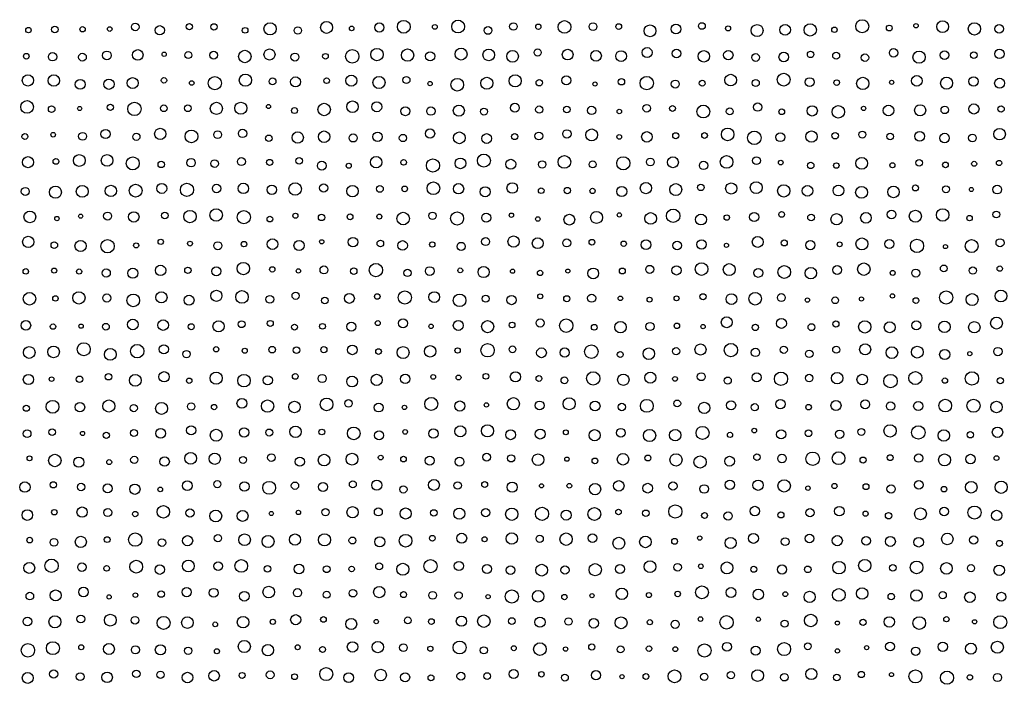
# Model space of a CAD drawing. Extents: x -295 to 305, y -195 to 205.
# Drawn here: x -218.6 to -145.4, y -94.6 to -45.4 of the extents above; entities that cross this region are included whole.
import ezdxf

# ---------------------------------------------------------------- set-up
doc = ezdxf.new("R2010")
doc.units = 0

msp = doc.modelspace()

# ---------------------------------------------------------------- linework, layer by layer
at = {"layer": 'VIA'}
for centre, radius in [((-217.9108, -46.1393), 0.201), ((-215.9635, -46.0904), 0.2418), ((-213.8993, -46.0783), 0.1976), ((-211.8923, -46.0597), 0.1723), ((-209.9969, -45.905), 0.2807), ((-208.1812, -46.1523), 0.3418), ((-205.9871, -45.8902), 0.235), ((-204.1671, -45.9027), 0.2362), ((-201.8577, -46.1578), 0.2105), ((-200.0107, -46.0465), 0.4539), ((-197.9548, -46.1748), 0.2699), ((-195.8206, -45.9448), 0.4399), ((-193.9646, -46.0173), 0.1698), ((-191.9107, -45.951), 0.3393), ((-190.1026, -45.8926), 0.476), ((-187.802, -45.9009), 0.1772), ((-186.074, -45.8765), 0.4749), ((-183.8585, -46.1679), 0.2851), ((-181.9798, -45.873), 0.2799), ((-180.1302, -45.8937), 0.1966), ((-178.1916, -45.9048), 0.4694), ((-176.0799, -45.8831), 0.29), ((-174.1713, -45.8791), 0.2092), ((-171.8545, -46.195), 0.44), ((-169.9316, -46.0618), 0.3577), ((-168.0067, -45.8367), 0.2456), ((-166.0707, -46.013), 0.1891), ((-163.9208, -46.1736), 0.446), ((-161.8446, -46.1187), 0.3978), ((-159.9815, -46.1296), 0.4534), ((-158.1868, -46.1182), 0.1996), ((-156.1324, -45.8547), 0.4824), ((-154.1237, -45.9892), 0.2164), ((-152.1427, -45.8174), 0.1644), ((-150.1755, -45.8844), 0.4367), ((-147.8215, -46.0528), 0.4544), ((-145.9782, -46.0481), 0.3195), ((-200.0499, -47.9492), 0.4104), ((-192.0861, -47.9563), 0.4579), ((-189.8158, -47.993), 0.4565), ((-185.8533, -47.9203), 0.4412), ((-183.8058, -47.978), 0.434), ((-180.1802, -47.8033), 0.2661), ((-177.9556, -47.9581), 0.3981), ((-172.0697, -47.8037), 0.3692), ((-153.8085, -47.8228), 0.3123), ((-145.9608, -47.9033), 0.3549), ((-218.074, -48.0736), 0.2097), ((-216.1243, -48.1196), 0.309), ((-213.913, -48.1476), 0.2884), ((-212.0978, -48.0123), 0.322), ((-209.8126, -47.9832), 0.393), ((-207.8567, -47.9305), 0.1602), ((-206.0703, -47.9887), 0.2549), ((-204.1911, -47.9999), 0.2908), ((-201.8763, -48.0937), 0.4627), ((-198.1637, -48.1404), 0.2967), ((-195.9067, -48.081), 0.2092), ((-193.919, -48.0861), 0.4993), ((-188.1462, -48.0811), 0.3411), ((-182.0377, -48.0825), 0.4323), ((-175.853, -48.0449), 0.3942), ((-173.9966, -48.0712), 0.3997), ((-169.8896, -47.8769), 0.3133), ((-167.8675, -48.0829), 0.4241), ((-166.0522, -47.9936), 0.3485), ((-164.0323, -48.171), 0.2852), ((-161.947, -48.1353), 0.3527), ((-159.9572, -47.9436), 0.2363), ((-158.0614, -48.0393), 0.2567), ((-155.9301, -48.1843), 0.2773), ((-151.921, -48.1484), 0.4552), ((-150.0295, -48.0011), 0.3135), ((-147.8604, -47.9986), 0.2505), ((-217.9541, -49.8749), 0.4151), ((-216.0343, -49.8826), 0.4223), ((-210.1945, -50.0687), 0.4087), ((-207.8712, -49.8654), 0.2001), ((-204.1022, -50.0744), 0.4893), ((-201.8381, -49.8514), 0.4561), ((-199.8236, -49.9416), 0.2531), ((-198.124, -49.9795), 0.3665), ((-195.8185, -49.8931), 0.2068), ((-193.9834, -49.8861), 0.4105), ((-191.9359, -50.0211), 0.4512), ((-189.9036, -49.8412), 0.2615), ((-186.1408, -50.1909), 0.4686), ((-183.9455, -50.0851), 0.4448), ((-181.8497, -49.9034), 0.4463), ((-178.0585, -49.865), 0.3246), ((-173.9712, -49.9715), 0.237), ((-172.0972, -50.0729), 0.4978), ((-165.8785, -49.8508), 0.431), ((-161.9498, -49.8151), 0.4797), ((-160.0244, -49.9948), 0.326), ((-156.0914, -50.0929), 0.4528), ((-152.0818, -49.9032), 0.3925), ((-149.8762, -50.0772), 0.4454), ((-147.8797, -49.949), 0.3505), ((-145.9498, -50.0787), 0.3691), ((-214.0793, -50.1613), 0.3681), ((-211.9467, -50.1536), 0.3796), ((-205.8131, -50.064), 0.1695), ((-188.1513, -50.1071), 0.1573), ((-180.0602, -50.0424), 0.2384), ((-175.9332, -50.1369), 0.1543), ((-169.9805, -50.1433), 0.296), ((-167.9893, -50.0761), 0.2233), ((-164.019, -50.0637), 0.2637), ((-158.0227, -50.0345), 0.211), ((-153.9501, -50.014), 0.1551), ((-218.016, -51.8364), 0.4678), ((-216.1948, -51.9953), 0.2451), ((-214.1202, -51.9522), 0.1536), ((-211.8427, -51.8648), 0.2372), ((-210.0589, -51.9833), 0.4999), ((-207.8753, -51.9381), 0.2448), ((-206.102, -51.9361), 0.2482), ((-203.9882, -51.9439), 0.4509), ((-202.178, -51.9336), 0.4474), ((-200.1244, -51.807), 0.1535), ((-198.1995, -52.1037), 0.2237), ((-195.9958, -52.0252), 0.4634), ((-193.8981, -51.8216), 0.4286), ((-192.1055, -51.8234), 0.3727), ((-189.9822, -52.1524), 0.3323), ((-188.086, -52.1407), 0.3164), ((-186.0195, -52.1112), 0.4103), ((-184.1626, -52.1814), 0.2537), ((-181.8698, -51.8982), 0.3296), ((-180.0631, -52.0339), 0.2695), ((-178.0198, -52.0234), 0.2479), ((-176.1837, -52.0986), 0.3065), ((-172.0959, -51.9363), 0.2853), ((-170.1874, -51.9484), 0.2167), ((-167.9053, -52.1787), 0.4734), ((-165.9461, -52.169), 0.254), ((-163.8787, -51.8484), 0.312), ((-159.8349, -52.1319), 0.3802), ((-157.9026, -52.1954), 0.4642), ((-156.0328, -51.9413), 0.1608), ((-154.1877, -52.0979), 0.3936), ((-151.8376, -52.081), 0.411), ((-150.0142, -52.0563), 0.2779), ((-147.8506, -51.9878), 0.3741), ((-145.8387, -51.9914), 0.2324), ((-174.1302, -52.1747), 0.1682), ((-162.0964, -52.1968), 0.2131), ((-166.1034, -53.8741), 0.4649), ((-218.1802, -54.0318), 0.2193), ((-216.082, -53.9002), 0.1715), ((-213.9025, -54.0163), 0.2909), ((-212.1988, -53.8452), 0.3407), ((-209.9171, -54.0465), 0.2671), ((-208.1498, -53.8373), 0.4166), ((-205.8357, -54.0227), 0.4757), ((-203.8941, -53.8932), 0.2905), ((-202.0465, -53.8002), 0.3085), ((-200.1033, -54.1611), 0.2382), ((-197.9601, -54.108), 0.423), ((-196.0067, -54.0463), 0.4253), ((-193.8509, -54.1343), 0.3014), ((-192.0429, -54.0529), 0.3488), ((-190.1618, -54.1402), 0.2691), ((-188.1566, -53.8137), 0.3453), ((-185.9822, -54.1268), 0.4345), ((-183.9631, -54.1785), 0.3621), ((-181.8806, -54.0352), 0.2283), ((-180.0912, -53.9915), 0.2912), ((-178.0179, -53.837), 0.3091), ((-176.1783, -53.9089), 0.4397), ((-174.1332, -54.0557), 0.1738), ((-172.084, -54.0602), 0.3908), ((-169.9511, -53.9698), 0.2202), ((-167.8138, -53.9545), 0.2114), ((-164.1245, -54.1262), 0.4995), ((-162.195, -54.0808), 0.331), ((-159.8876, -54.0354), 0.4212), ((-158.1319, -53.9707), 0.239), ((-156.1184, -53.8906), 0.2586), ((-154.0659, -54.0256), 0.2465), ((-151.8713, -54.0164), 0.363), ((-150.031, -54.1427), 0.3524), ((-147.9657, -54.1376), 0.2866), ((-145.9517, -53.8539), 0.4296), ((-217.9436, -55.9339), 0.4104), ((-214.1454, -55.8074), 0.4416), ((-212.0875, -55.8049), 0.4342), ((-210.1832, -56.0193), 0.4818), ((-202.1351, -55.8894), 0.2983), ((-197.8492, -55.8253), 0.2455), ((-192.1471, -55.9362), 0.4219), ((-184.1672, -55.8155), 0.4815), ((-178.1949, -55.915), 0.4687), ((-173.8342, -56.0146), 0.4886), ((-170.1606, -55.9414), 0.4051), ((-166.1772, -55.919), 0.4694), ((-163.9656, -55.8193), 0.2852), ((-156.1693, -56.0176), 0.4417), ((-215.8723, -55.8742), 0.2143), ((-208.0759, -56.0989), 0.2372), ((-205.8656, -55.9697), 0.3173), ((-204.1203, -56.0383), 0.281), ((-200.0404, -55.954), 0.2267), ((-196.1801, -56.1933), 0.326), ((-194.1773, -56.1975), 0.1861), ((-190.1113, -55.9468), 0.2091), ((-187.9379, -56.1832), 0.4913), ((-185.9029, -56.0207), 0.397), ((-182.1732, -56.0867), 0.369), ((-179.849, -56.0994), 0.2757), ((-176.1024, -56.0939), 0.2504), ((-171.8349, -55.9184), 0.2845), ((-167.8843, -56.1712), 0.3143), ((-162.1724, -55.9654), 0.1738), ((-159.9459, -56.1756), 0.2372), ((-158.0476, -56.181), 0.2006), ((-153.8946, -56.1596), 0.1893), ((-151.9143, -55.9772), 0.2457), ((-149.9637, -56.1338), 0.2096), ((-147.8348, -56.0522), 0.1875), ((-145.9902, -55.994), 0.1936), ((-218.1509, -58.104), 0.2994), ((-215.9169, -58.161), 0.4482), ((-213.9271, -58.0983), 0.4388), ((-211.8033, -58.0639), 0.4223), ((-209.9709, -58.043), 0.476), ((-208.0341, -57.8808), 0.3686), ((-206.1689, -57.9865), 0.4887), ((-203.9717, -57.8797), 0.3152), ((-201.9889, -57.8795), 0.386), ((-199.8793, -57.977), 0.3513), ((-198.1471, -57.9193), 0.4612), ((-196.0428, -57.8446), 0.3039), ((-193.9001, -58.0783), 0.4226), ((-191.8675, -57.9168), 0.2493), ((-190.0352, -57.9107), 0.21), ((-187.9046, -57.8695), 0.4701), ((-186.0439, -57.9004), 0.3833), ((-184.0714, -58.1277), 0.3706), ((-182.063, -57.847), 0.3937), ((-177.985, -58.0341), 0.2357), ((-173.9491, -58.1026), 0.3743), ((-172.1539, -57.8492), 0.4186), ((-169.9468, -57.9658), 0.4456), ((-168.0933, -57.8004), 0.2425), ((-165.838, -57.8805), 0.4115), ((-163.9883, -57.8196), 0.4415), ((-161.9477, -58.0624), 0.4568), ((-160.1826, -58.0539), 0.3949), ((-157.8903, -58.0339), 0.4002), ((-156.18, -58.1689), 0.4418), ((-153.8104, -58.1397), 0.4293), ((-152.1839, -57.8408), 0.2226), ((-149.9243, -57.9373), 0.2589), ((-148.0403, -57.9583), 0.1509), ((-146.1245, -57.9668), 0.3227), ((-179.9191, -58.0482), 0.2084), ((-176.1134, -58.0659), 0.1947), ((-217.8088, -59.9886), 0.4351), ((-215.8042, -60.1132), 0.1647), ((-214.0409, -59.9371), 0.1527), ((-212.0492, -59.9317), 0.2928), ((-210.107, -59.9879), 0.3861), ((-207.8085, -59.8864), 0.2472), ((-205.9441, -59.9652), 0.459), ((-204.006, -59.8504), 0.4606), ((-201.9534, -60.011), 0.4928), ((-200.023, -60.1495), 0.2117), ((-198.1324, -59.9017), 0.1849), ((-196.1971, -60.0307), 0.2346), ((-194.0819, -59.984), 0.2176), ((-191.9115, -59.9692), 0.1863), ((-190.1468, -60.1126), 0.465), ((-187.9728, -59.9033), 0.2738), ((-186.153, -60.1036), 0.4868), ((-183.9952, -60.0516), 0.3343), ((-182.1246, -59.8622), 0.161), ((-180.1648, -60.1455), 0.1693), ((-177.8328, -60.1939), 0.3998), ((-175.8159, -60.0301), 0.4435), ((-174.1255, -59.8436), 0.1568), ((-171.8077, -60.107), 0.4325), ((-170.1392, -59.9087), 0.4964), ((-168.0779, -60.1846), 0.4045), ((-166.1666, -60.0371), 0.2028), ((-164.137, -60.0028), 0.3393), ((-162.1005, -59.8077), 0.2124), ((-159.9218, -60.0331), 0.248), ((-158.0271, -60.1609), 0.4185), ((-155.853, -60.0602), 0.3927), ((-153.9529, -59.804), 0.321), ((-152.1915, -59.9414), 0.4491), ((-150.1702, -59.8429), 0.4624), ((-148.1764, -60.0816), 0.1997), ((-146.1965, -59.8125), 0.2514), ((-217.9291, -61.8411), 0.4137), ((-181.968, -61.8186), 0.4166), ((-163.871, -61.8473), 0.4034), ((-215.9965, -62.0849), 0.2436), ((-214.053, -62.1449), 0.4164), ((-212.0527, -62.162), 0.4943), ((-209.9328, -62.0992), 0.1878), ((-208.1125, -61.8376), 0.1948), ((-205.9441, -61.9694), 0.179), ((-203.879, -62.1278), 0.3), ((-201.9418, -62.007), 0.2008), ((-199.8272, -62.008), 0.3945), ((-197.8624, -62.1073), 0.3772), ((-196.1775, -61.836), 0.1567), ((-193.8645, -61.8597), 0.3506), ((-191.8375, -61.9676), 0.245), ((-190.1911, -62.1086), 0.3576), ((-187.988, -62.0334), 0.1978), ((-185.8497, -62.1786), 0.3027), ((-184.0388, -61.8193), 0.2977), ((-180.1765, -61.9434), 0.399), ((-178.0251, -61.9222), 0.2945), ((-176.1618, -61.8671), 0.2111), ((-173.8063, -61.9803), 0.1979), ((-172.1514, -62.0504), 0.357), ((-169.8487, -62.1016), 0.3193), ((-168.0304, -62.0304), 0.3472), ((-166.192, -62.0999), 0.1536), ((-161.9108, -61.9225), 0.2241), ((-159.9762, -62.0809), 0.3404), ((-157.8053, -62.0222), 0.1806), ((-156.1523, -61.9925), 0.4428), ((-154.1264, -61.9957), 0.3328), ((-152.0715, -62.1388), 0.4928), ((-149.9631, -62.1893), 0.1523), ((-148.0208, -62.1512), 0.4808), ((-145.9157, -61.9088), 0.3017), ((-208.1238, -63.9528), 0.3866), ((-201.9893, -63.8198), 0.4593), ((-196.0134, -63.9232), 0.2951), ((-192.1641, -63.9306), 0.4923), ((-184.1822, -64.0757), 0.4188), ((-171.8793, -63.8772), 0.2965), ((-169.8941, -63.955), 0.3422), ((-168.038, -63.8584), 0.4671), ((-165.983, -63.8988), 0.4421), ((-161.9077, -64.0779), 0.4733), ((-157.9862, -63.9263), 0.3249), ((-156.0089, -63.8673), 0.4628), ((-150.0869, -63.808), 0.2511), ((-145.939, -63.8256), 0.1987), ((-218.1104, -64.031), 0.2044), ((-216.0071, -63.9747), 0.1868), ((-214.16, -64.0433), 0.1911), ((-212.1491, -64.1521), 0.3027), ((-210.1755, -64.1684), 0.3726), ((-206.0963, -63.9523), 0.2385), ((-203.9891, -64.0228), 0.329), ((-199.8442, -63.884), 0.1994), ((-197.9126, -63.9965), 0.1626), ((-193.8091, -64.0115), 0.2388), ((-189.8214, -64.1455), 0.2691), ((-188.182, -64.0016), 0.3213), ((-185.9173, -63.9558), 0.1797), ((-182.0433, -64.0175), 0.1558), ((-180.0009, -64.1444), 0.1997), ((-177.9464, -64.0042), 0.1519), ((-176.0646, -64.1791), 0.3999), ((-173.906, -63.9984), 0.2176), ((-163.8321, -64.1445), 0.3257), ((-159.9392, -64.1582), 0.4236), ((-153.8741, -64.145), 0.1864), ((-152.1579, -64.1513), 0.2969), ((-147.9319, -63.9671), 0.2671), ((-217.8335, -66.0596), 0.4653), ((-215.9141, -66.0335), 0.203), ((-214.177, -65.9946), 0.4567), ((-212.1097, -66.007), 0.3032), ((-210.1474, -66.183), 0.4708), ((-208.0599, -65.9543), 0.4171), ((-206.0132, -66.1672), 0.3691), ((-203.9856, -65.8394), 0.4131), ((-202.0911, -65.9214), 0.466), ((-200.0232, -66.097), 0.2882), ((-198.1127, -65.8335), 0.2682), ((-194.1325, -66.0307), 0.3674), ((-192.0674, -65.8915), 0.2053), ((-190.0223, -65.9611), 0.4888), ((-187.843, -65.9333), 0.3969), ((-185.9652, -66.1766), 0.4645), ((-184.0297, -66.0527), 0.2588), ((-182.1149, -66.154), 0.3433), ((-179.9859, -65.8795), 0.1866), ((-178.021, -66.0601), 0.2281), ((-176.1784, -66.0189), 0.3021), ((-169.8874, -66.0291), 0.1816), ((-167.9282, -65.9129), 0.2258), ((-165.8181, -66.0868), 0.4016), ((-164.0632, -66.0541), 0.4677), ((-162.1231, -65.9685), 0.2932), ((-153.8905, -65.8483), 0.1636), ((-149.9077, -65.9646), 0.4853), ((-147.9868, -66.1211), 0.4427), ((-145.8498, -65.8524), 0.4384), ((-195.9595, -66.1841), 0.2449), ((-174.0471, -66.0292), 0.1695), ((-171.8881, -66.1278), 0.1849), ((-160.1879, -66.1571), 0.1592), ((-158.1355, -66.1743), 0.2463), ((-156.1858, -66.0727), 0.156), ((-152.1517, -66.1944), 0.2156), ((-218.1002, -68.03), 0.3532), ((-216.0932, -68.1198), 0.1987), ((-214.0181, -68.09), 0.1596), ((-212.1697, -68.1294), 0.247), ((-210.1794, -67.9672), 0.3952), ((-207.9313, -68.0104), 0.3922), ((-205.8508, -68.1301), 0.221), ((-203.8228, -68.1013), 0.4153), ((-202.1175, -67.945), 0.2525), ((-199.998, -67.8907), 0.2247), ((-198.1984, -68.1614), 0.2153), ((-196.1213, -68.1038), 0.2131), ((-193.9953, -68.1231), 0.3379), ((-192.0305, -67.8647), 0.1855), ((-190.1566, -67.8796), 0.335), ((-188.0783, -68.1017), 0.1648), ((-186.0612, -68.0355), 0.3684), ((-183.8854, -68.1241), 0.4485), ((-182.077, -68.0045), 0.2135), ((-179.9986, -67.8554), 0.3003), ((-178.061, -68.0534), 0.4957), ((-175.9892, -68.1761), 0.2141), ((-174.046, -68.1682), 0.4279), ((-171.8549, -68.1178), 0.3041), ((-169.8632, -68.0648), 0.2033), ((-167.9242, -68.1207), 0.1615), ((-166.1721, -67.8009), 0.4036), ((-164.0499, -68.1795), 0.2387), ((-162.1138, -67.8877), 0.3647), ((-159.8908, -68.1648), 0.2552), ((-158.0832, -67.9319), 0.2276), ((-155.9423, -68.1438), 0.4599), ((-154.09, -68.1692), 0.4072), ((-152.1281, -68.035), 0.3369), ((-150.03, -68.1376), 0.4273), ((-147.8232, -68.1713), 0.4218), ((-146.1777, -67.8624), 0.4393), ((-213.8158, -69.8029), 0.4821), ((-209.8531, -69.9459), 0.4994), ((-207.879, -69.8056), 0.341), ((-193.9124, -69.8479), 0.3556), ((-183.8885, -69.8783), 0.4959), ((-176.1998, -69.9806), 0.4993), ((-168.1129, -69.823), 0.4127), ((-165.859, -69.8627), 0.4935), ((-155.9121, -69.8106), 0.4085), ((-217.855, -70.0409), 0.4353), ((-216.0502, -69.9974), 0.4337), ((-211.8519, -70.184), 0.4363), ((-206.1991, -70.1619), 0.2765), ((-204.004, -69.8046), 0.1963), ((-201.8871, -69.9151), 0.1887), ((-199.8502, -69.8327), 0.2445), ((-198.0465, -69.8684), 0.25), ((-196.0238, -69.831), 0.2289), ((-191.9723, -69.9699), 0.2101), ((-190.1501, -70.0436), 0.4422), ((-188.1484, -69.9579), 0.427), ((-186.11, -69.8976), 0.1966), ((-182.045, -69.8063), 0.2494), ((-179.8989, -70.0661), 0.3618), ((-178.1833, -70.046), 0.3413), ((-174.0628, -70.1936), 0.2215), ((-171.9398, -70.1329), 0.4285), ((-169.9178, -69.9451), 0.2618), ((-164.0453, -70.0379), 0.3095), ((-161.9445, -69.8412), 0.2671), ((-160.0502, -70.1406), 0.28), ((-158.0577, -69.8402), 0.2588), ((-153.9325, -70.055), 0.4301), ((-152.0509, -70.0162), 0.4346), ((-150.018, -70.1966), 0.3751), ((-148.1619, -70.1246), 0.1547), ((-146.0739, -69.9702), 0.3084), ((-217.9149, -72.0476), 0.3778), ((-211.9775, -71.8406), 0.2395), ((-209.9973, -72.1072), 0.4374), ((-207.8645, -71.8423), 0.3819), ((-204.0021, -71.9437), 0.4471), ((-201.9443, -72.1257), 0.4641), ((-198.1437, -71.8145), 0.2099), ((-196.1486, -71.9729), 0.3021), ((-192.1105, -72.0728), 0.4136), ((-189.994, -71.9974), 0.344), ((-187.9195, -71.854), 0.1776), ((-184.0121, -71.8089), 0.2118), ((-181.8266, -71.845), 0.3803), ((-176.063, -71.9608), 0.4929), ((-173.8317, -72.0585), 0.4216), ((-171.8276, -71.9068), 0.4083), ((-168.0589, -71.8391), 0.2912), ((-163.952, -71.8896), 0.3395), ((-162.1493, -71.9905), 0.4929), ((-160.064, -71.9384), 0.2772), ((-157.9847, -71.9476), 0.424), ((-156.1273, -72.0504), 0.393), ((-154.0343, -72.161), 0.4971), ((-152.1943, -71.9363), 0.4837), ((-147.9995, -71.9679), 0.4944), ((-216.1957, -72.0198), 0.172), ((-214.132, -72.0279), 0.2373), ((-206.0008, -72.1356), 0.1993), ((-200.1786, -72.1057), 0.3445), ((-193.9324, -72.1987), 0.3974), ((-186.0412, -71.8961), 0.1823), ((-180.0874, -71.9736), 0.2159), ((-178.1979, -72.1064), 0.2501), ((-170.0016, -71.9975), 0.175), ((-166.091, -72.1212), 0.2597), ((-150.0017, -72.1247), 0.1958), ((-145.9003, -72.1329), 0.2312), ((-216.1272, -74.0681), 0.4753), ((-214.1021, -74.0952), 0.357), ((-211.9551, -74.0115), 0.4484), ((-210.1059, -74.1663), 0.2632), ((-208.0531, -74.1886), 0.4418), ((-205.8574, -74.0493), 0.2741), ((-204.1601, -74.0894), 0.1977), ((-202.0983, -73.8159), 0.3642), ((-200.1941, -74.0104), 0.4557), ((-198.1987, -74.083), 0.4257), ((-195.8179, -73.888), 0.4678), ((-194.1951, -73.8144), 0.2779), ((-191.9574, -74.1226), 0.3294), ((-188.0653, -73.8569), 0.4831), ((-185.9473, -74.0107), 0.3767), ((-183.9747, -73.9339), 0.1614), ((-181.9801, -73.8431), 0.452), ((-180.0377, -73.9686), 0.3291), ((-177.8481, -73.841), 0.4482), ((-175.9272, -74.0101), 0.3677), ((-173.9451, -74.0813), 0.2757), ((-172.0926, -73.9989), 0.4762), ((-169.8379, -73.8223), 0.2542), ((-167.8349, -74.1519), 0.4216), ((-165.8473, -73.9582), 0.3407), ((-164.096, -74.0978), 0.2645), ((-162.1935, -73.8703), 0.3468), ((-160.1042, -74.0952), 0.2034), ((-158.0745, -73.9704), 0.3726), ((-155.9041, -73.8881), 0.3247), ((-154.0308, -74.0175), 0.3059), ((-151.9774, -74.0101), 0.3428), ((-149.98, -73.9773), 0.4732), ((-147.8816, -73.9905), 0.486), ((-146.1793, -74.0838), 0.427), ((-218.0711, -74.1791), 0.2247), ((-190.0521, -74.1126), 0.1653), ((-218.01, -76.0626), 0.2832), ((-216.158, -75.9536), 0.2399), ((-213.9059, -76.0445), 0.1544), ((-212.1454, -76.1805), 0.2333), ((-210.0968, -76.0125), 0.2609), ((-208.1186, -76.0385), 0.3656), ((-205.8526, -75.8156), 0.3399), ((-204.005, -76.1751), 0.4405), ((-201.9341, -75.9736), 0.3497), ((-200.0674, -75.9754), 0.2594), ((-198.1241, -75.9198), 0.4238), ((-196.1752, -75.9361), 0.2123), ((-193.8064, -76.0426), 0.4674), ((-191.9287, -76.1855), 0.3338), ((-190.0012, -75.9282), 0.1712), ((-187.9056, -76.0522), 0.3462), ((-185.9089, -75.8893), 0.4051), ((-183.8964, -75.8493), 0.4492), ((-182.1825, -76.1436), 0.3631), ((-179.9904, -76.0889), 0.3693), ((-178.0969, -75.9649), 0.1802), ((-175.9577, -76.176), 0.4156), ((-174.018, -75.9903), 0.3239), ((-171.8837, -76.1975), 0.4539), ((-169.9882, -76.1722), 0.4202), ((-167.9606, -76.006), 0.4825), ((-165.9274, -76.1495), 0.1956), ((-164.1303, -75.8307), 0.1716), ((-162.136, -76.1099), 0.3401), ((-160.1122, -76.0306), 0.2506), ((-157.8051, -76.1048), 0.3089), ((-156.193, -75.9349), 0.2518), ((-154.0714, -75.8514), 0.4563), ((-151.9711, -75.9672), 0.4963), ((-150.0792, -76.1949), 0.4275), ((-148.1221, -76.1446), 0.2348), ((-146.107, -75.9597), 0.3844), ((-205.8957, -77.8905), 0.4325), ((-204.1094, -77.9215), 0.4163), ((-199.9102, -77.8372), 0.2825), ((-193.9339, -77.95), 0.4389), ((-183.9599, -77.8025), 0.2905), ((-173.8591, -77.9579), 0.4258), ((-169.9295, -78.0059), 0.4553), ((-163.929, -77.8034), 0.2411), ((-159.801, -77.9195), 0.4998), ((-157.8842, -77.8784), 0.4732), ((-150.029, -78.0085), 0.4472), ((-217.8374, -77.8893), 0.1765), ((-215.9548, -78.0504), 0.4636), ((-214.1846, -78.1677), 0.3758), ((-211.9287, -78.1689), 0.1856), ((-210.0727, -78.0065), 0.2682), ((-207.8225, -78.1299), 0.349), ((-202.0117, -78.0067), 0.2563), ((-197.8054, -78.1388), 0.3432), ((-196.0057, -78.022), 0.4321), ((-191.8106, -77.8323), 0.1765), ((-190.1233, -77.9461), 0.2084), ((-188.1729, -78.0563), 0.3334), ((-185.9706, -78.1368), 0.3316), ((-182.1448, -77.8927), 0.2657), ((-180.1504, -77.9941), 0.4287), ((-178.0089, -77.9501), 0.1597), ((-175.9351, -78.0776), 0.2122), ((-172.0088, -77.864), 0.2191), ((-168.1482, -78.1622), 0.4527), ((-165.9607, -78.102), 0.3611), ((-162.0751, -77.9095), 0.3192), ((-156.0677, -78.0162), 0.2225), ((-154.0593, -77.8384), 0.2201), ((-151.9464, -77.876), 0.3083), ((-148.1088, -77.9445), 0.3542), ((-146.1803, -77.8748), 0.1757), ((-218.1736, -80.0224), 0.3844), ((-216.0762, -79.8543), 0.2308), ((-214.0114, -80.0167), 0.2752), ((-206.1431, -79.9183), 0.3583), ((-203.9176, -79.8089), 0.2648), ((-201.9058, -79.9764), 0.352), ((-200.074, -80.074), 0.4759), ((-198.1638, -79.9175), 0.2709), ((-196.0826, -80.0102), 0.3398), ((-193.8764, -79.8179), 0.2592), ((-192.1027, -79.8753), 0.3729), ((-187.8668, -79.8657), 0.4028), ((-186.1096, -79.905), 0.2766), ((-184.1054, -79.836), 0.2173), ((-182.0753, -80.0274), 0.3764), ((-177.8343, -79.9261), 0.1736), ((-175.9271, -80.1707), 0.4215), ((-174.1686, -79.9309), 0.3903), ((-172.0247, -80.1004), 0.361), ((-170.1546, -79.9463), 0.3034), ((-165.9334, -79.8524), 0.3494), ((-163.85, -79.8824), 0.383), ((-161.9151, -79.9332), 0.4579), ((-158.1904, -79.9421), 0.1925), ((-151.9286, -79.8491), 0.3166), ((-148.0515, -80.0294), 0.4303), ((-145.8353, -80.0347), 0.4515), ((-212.0464, -80.1181), 0.3296), ((-210.0239, -80.1782), 0.3805), ((-208.1475, -80.1927), 0.1718), ((-190.1296, -80.1919), 0.2722), ((-179.894, -79.9288), 0.1511), ((-167.8513, -80.1607), 0.3187), ((-160.1529, -80.1019), 0.1626), ((-155.8508, -79.9906), 0.2159), ((-153.9918, -80.1625), 0.3139), ((-150.07, -80.177), 0.2045), ((-217.9967, -82.0936), 0.3933), ((-215.9988, -81.8842), 0.2014), ((-213.9389, -81.8777), 0.3817), ((-212.0334, -81.9103), 0.2994), ((-209.998, -82.0181), 0.196), ((-207.9173, -81.8573), 0.4654), ((-205.9424, -81.9393), 0.3027), ((-204.0319, -82.1638), 0.4409), ((-202.0473, -82.1564), 0.4065), ((-199.9184, -81.9799), 0.1533), ((-197.9115, -81.9011), 0.164), ((-195.9005, -81.8847), 0.2676), ((-193.8931, -81.8876), 0.4203), ((-191.987, -81.8659), 0.2954), ((-189.9649, -81.9812), 0.4107), ((-187.8755, -81.9347), 0.2372), ((-185.9864, -81.9918), 0.4178), ((-184.0301, -81.9152), 0.3056), ((-182.1026, -82.0354), 0.4538), ((-179.8588, -82.0018), 0.4843), ((-178.0618, -82.0962), 0.3744), ((-175.9768, -82.0166), 0.4757), ((-174.1924, -81.8663), 0.207), ((-172.1631, -81.9582), 0.2369), ((-169.9792, -81.8275), 0.4909), ((-167.8146, -82.1265), 0.2167), ((-166.0677, -82.1664), 0.3067), ((-164.0868, -81.8024), 0.3567), ((-162.1524, -82.0869), 0.2196), ((-159.9971, -81.918), 0.3004), ((-157.8279, -81.805), 0.3544), ((-155.8814, -81.9942), 0.1907), ((-154.1749, -82.1418), 0.2401), ((-151.8136, -82.0045), 0.4387), ((-150.0661, -81.8265), 0.3199), ((-147.8095, -81.9077), 0.4838), ((-146.1683, -82.1239), 0.3827), ((-182.0984, -83.8375), 0.4219), ((-217.8198, -83.9547), 0.2094), ((-216.0224, -84.1206), 0.2901), ((-214.0325, -84.0836), 0.4122), ((-212.083, -83.9175), 0.2135), ((-210.002, -83.9149), 0.4958), ((-208.0217, -84.1388), 0.2781), ((-206.1189, -83.9946), 0.3745), ((-203.8723, -83.8071), 0.2674), ((-201.8985, -83.9271), 0.4312), ((-200.1572, -84.0557), 0.4434), ((-198.1618, -83.9126), 0.4167), ((-195.9725, -83.9325), 0.4502), ((-193.9038, -83.9822), 0.2568), ((-191.8824, -84.076), 0.375), ((-189.9685, -83.9951), 0.4708), ((-187.985, -83.8114), 0.2134), ((-185.8094, -83.8159), 0.3709), ((-184.1089, -83.8865), 0.1862), ((-180.0301, -83.8544), 0.2687), ((-178.0715, -83.8821), 0.4579), ((-176.1186, -83.8032), 0.3141), ((-174.1669, -84.1831), 0.4399), ((-172.1955, -84.0862), 0.427), ((-170.034, -84.0443), 0.2165), ((-168.1693, -83.8026), 0.1553), ((-165.8849, -84.1654), 0.4131), ((-164.1922, -83.824), 0.3682), ((-161.8428, -84.0643), 0.2909), ((-160.0286, -83.8378), 0.318), ((-157.9761, -83.9929), 0.3766), ((-155.8336, -84.0053), 0.3254), ((-154.0446, -84.048), 0.3701), ((-151.945, -84.1094), 0.3547), ((-149.8239, -83.8649), 0.4285), ((-147.8714, -83.9459), 0.3014), ((-145.9597, -84.1979), 0.2259), ((-217.8554, -86.0123), 0.4075), ((-216.1993, -85.8539), 0.4977), ((-209.93, -85.9232), 0.4728), ((-206.0607, -85.8726), 0.4382), ((-203.8499, -85.8788), 0.3187), ((-202.1429, -85.8691), 0.4673), ((-188.1208, -85.8798), 0.49), ((-186.0167, -85.8701), 0.3416), ((-171.8535, -85.9232), 0.4353), ((-166.1521, -86.0137), 0.4403), ((-157.8542, -85.9919), 0.4598), ((-155.9455, -85.841), 0.4539), ((-152.1005, -85.9753), 0.467), ((-213.9513, -85.9578), 0.3102), ((-212.1205, -86.0505), 0.208), ((-208.1808, -86.1396), 0.3511), ((-200.1953, -86.0815), 0.2453), ((-197.8605, -86.1011), 0.3612), ((-195.8151, -86.114), 0.2496), ((-193.966, -86.0941), 0.2015), ((-191.9253, -85.8944), 0.2551), ((-190.1723, -86.1126), 0.4443), ((-183.9313, -86.0887), 0.3385), ((-182.1875, -86.1743), 0.3161), ((-179.8829, -86.1798), 0.4333), ((-178.1561, -86.1731), 0.3073), ((-175.9141, -86.1449), 0.4532), ((-174.0801, -86.0965), 0.3366), ((-169.8081, -85.9677), 0.2819), ((-168.0876, -85.8892), 0.1704), ((-164.1654, -86.1131), 0.2218), ((-162.0721, -86.1291), 0.3417), ((-160.17, -86.1202), 0.2441), ((-153.8624, -86.0099), 0.2406), ((-149.8891, -86.0479), 0.4292), ((-148.0693, -86.0332), 0.2641), ((-145.9812, -86.1852), 0.3878), ((-215.8984, -88.052), 0.4082), ((-213.8349, -87.801), 0.3538), ((-208.0797, -87.9531), 0.2404), ((-206.1875, -87.8076), 0.3438), ((-204.1894, -87.8583), 0.331), ((-201.9209, -88.1118), 0.3596), ((-200.1115, -87.8034), 0.4297), ((-197.9758, -87.8564), 0.3053), ((-195.8126, -88.0004), 0.2557), ((-193.8707, -87.889), 0.2785), ((-191.919, -87.8065), 0.4167), ((-190.1173, -87.9939), 0.2205), ((-187.9584, -88.0452), 0.2901), ((-186.0353, -88.0489), 0.2707), ((-182.0923, -88.1316), 0.488), ((-180.1479, -88.1157), 0.4262), ((-173.9462, -87.9294), 0.4224), ((-169.8043, -87.94), 0.2052), ((-168.006, -87.8275), 0.4734), ((-165.8536, -87.8414), 0.3686), ((-163.8302, -87.9825), 0.3882), ((-161.8318, -87.9614), 0.1793), ((-160.0273, -88.1616), 0.4165), ((-157.864, -88.0157), 0.4708), ((-156.139, -87.9091), 0.4204), ((-152.1084, -88.0538), 0.4274), ((-150.1668, -88.032), 0.2672), ((-148.1509, -88.1881), 0.3904), ((-217.8107, -88.1053), 0.2834), ((-211.9328, -88.1663), 0.1577), ((-209.9875, -88.0369), 0.168), ((-183.8575, -88.1462), 0.1593), ((-178.1977, -88.1767), 0.197), ((-176.1574, -88.0683), 0.157), ((-171.9358, -88.026), 0.1884), ((-153.981, -88.1413), 0.2379), ((-145.8217, -88.1543), 0.3306), ((-217.9938, -89.9897), 0.3221), ((-215.9491, -90.0109), 0.4476), ((-214.0333, -89.8003), 0.2941), ((-211.8464, -89.8876), 0.4395), ((-210.0173, -89.8914), 0.2814), ((-207.8948, -90.0917), 0.4835), ((-206.1371, -90.0693), 0.4275), ((-202.007, -90.0363), 0.4318), ((-199.8094, -90.0123), 0.1946), ((-198.1107, -89.8523), 0.3745), ((-196.0532, -89.8364), 0.2104), ((-193.9956, -90.174), 0.4084), ((-192.1417, -89.9904), 0.1585), ((-189.8034, -89.903), 0.2509), ((-188.0515, -89.9917), 0.2138), ((-185.8308, -89.9597), 0.3781), ((-184.1673, -89.962), 0.463), ((-182.0951, -89.9563), 0.2522), ((-180.0086, -90.0378), 0.3769), ((-177.8952, -89.9848), 0.2679), ((-176.0196, -90.1202), 0.3508), ((-173.9982, -90.083), 0.4384), ((-171.8658, -90.0382), 0.194), ((-169.9918, -90.1988), 0.3058), ((-168.1123, -89.8069), 0.1701), ((-166.1831, -90.0503), 0.498), ((-163.8287, -89.8196), 0.16), ((-161.8843, -90.1444), 0.2627), ((-159.9451, -89.9089), 0.4649), ((-157.9726, -90.1051), 0.1513), ((-156.0658, -90.0408), 0.233), ((-154.1232, -90.0181), 0.3855), ((-151.9042, -90.102), 0.4716), ((-149.8945, -89.8189), 0.1944), ((-147.8059, -90.0081), 0.1578), ((-145.9003, -90.0353), 0.4815), ((-204.0716, -90.1979), 0.1767), ((-201.918, -91.8428), 0.453), ((-192.0241, -91.8837), 0.4196), ((-185.9656, -91.9139), 0.4779), ((-146.1182, -91.8923), 0.4452), ((-217.953, -92.1222), 0.4988), ((-216.1055, -91.9633), 0.4809), ((-213.9999, -91.8989), 0.1861), ((-211.953, -92.0259), 0.4058), ((-209.9838, -92.0889), 0.3007), ((-208.1346, -92.0884), 0.3795), ((-206.082, -92.1562), 0.2764), ((-203.9452, -92.1909), 0.1854), ((-200.1651, -92.1141), 0.4196), ((-197.9644, -91.8973), 0.1868), ((-196.119, -92.0614), 0.2222), ((-193.898, -91.8739), 0.3867), ((-190.1248, -91.9255), 0.2844), ((-188.1333, -92.0049), 0.1906), ((-184.1667, -92.1228), 0.2663), ((-181.9449, -91.966), 0.1839), ((-180.0135, -92.0361), 0.4694), ((-178.1154, -92.0299), 0.1606), ((-176.1677, -91.8757), 0.2276), ((-174.0389, -92.0586), 0.2572), ((-171.9243, -92), 0.2078), ((-169.9806, -92.0402), 0.1784), ((-167.8176, -92.1363), 0.4873), ((-166.1533, -91.8638), 0.3323), ((-164.0279, -92.1451), 0.3371), ((-161.9201, -92.0343), 0.48), ((-160.1567, -91.8256), 0.2499), ((-157.9716, -92.1666), 0.16), ((-155.8033, -91.9281), 0.1581), ((-154.0688, -91.842), 0.3255), ((-152.1721, -92.1902), 0.305), ((-150.1633, -91.8579), 0.3488), ((-148.074, -92.0008), 0.4047), ((-216.0464, -93.8811), 0.3085), ((-209.9211, -93.8665), 0.2761), ((-204.1555, -94.0096), 0.3894), ((-200.0023, -93.9431), 0.2914), ((-195.8458, -93.8864), 0.4863), ((-191.8131, -93.9567), 0.4276), ((-181.9559, -93.8809), 0.3309), ((-175.8597, -93.9708), 0.3432), ((-170.0367, -94.0492), 0.4761), ((-163.879, -93.995), 0.4359), ((-159.9013, -93.8845), 0.4118), ((-152.1864, -94.0571), 0.4853), ((-217.9686, -94.174), 0.4024), ((-214.0809, -94.0762), 0.2868), ((-212.0848, -94.122), 0.3908), ((-208.1313, -93.9359), 0.2679), ((-206.1272, -94.1438), 0.3892), ((-202.0784, -93.9879), 0.2253), ((-198.1937, -94.0789), 0.2151), ((-194.1844, -94.1462), 0.3654), ((-190.0015, -94.1218), 0.3372), ((-188.0851, -94.1602), 0.2201), ((-185.8695, -94.0396), 0.2935), ((-183.921, -94.0368), 0.2523), ((-179.8998, -93.8966), 0.205), ((-178.1604, -94.1484), 0.2498), ((-173.9359, -94.0707), 0.1549), ((-172.1582, -94.0619), 0.2132), ((-167.8347, -94.0917), 0.2682), ((-165.8581, -93.9657), 0.2691), ((-161.8968, -94.1193), 0.277), ((-158.0069, -94.1317), 0.2454), ((-156.1927, -93.9149), 0.2325), ((-153.9639, -93.9199), 0.1519), ((-149.8476, -94.1521), 0.4871), ((-148.1525, -94.1268), 0.1986), ((-146.1044, -94.1375), 0.3041)]:
    msp.add_circle(centre, radius, dxfattribs=at)

doc.saveas('drawing.dxf')
